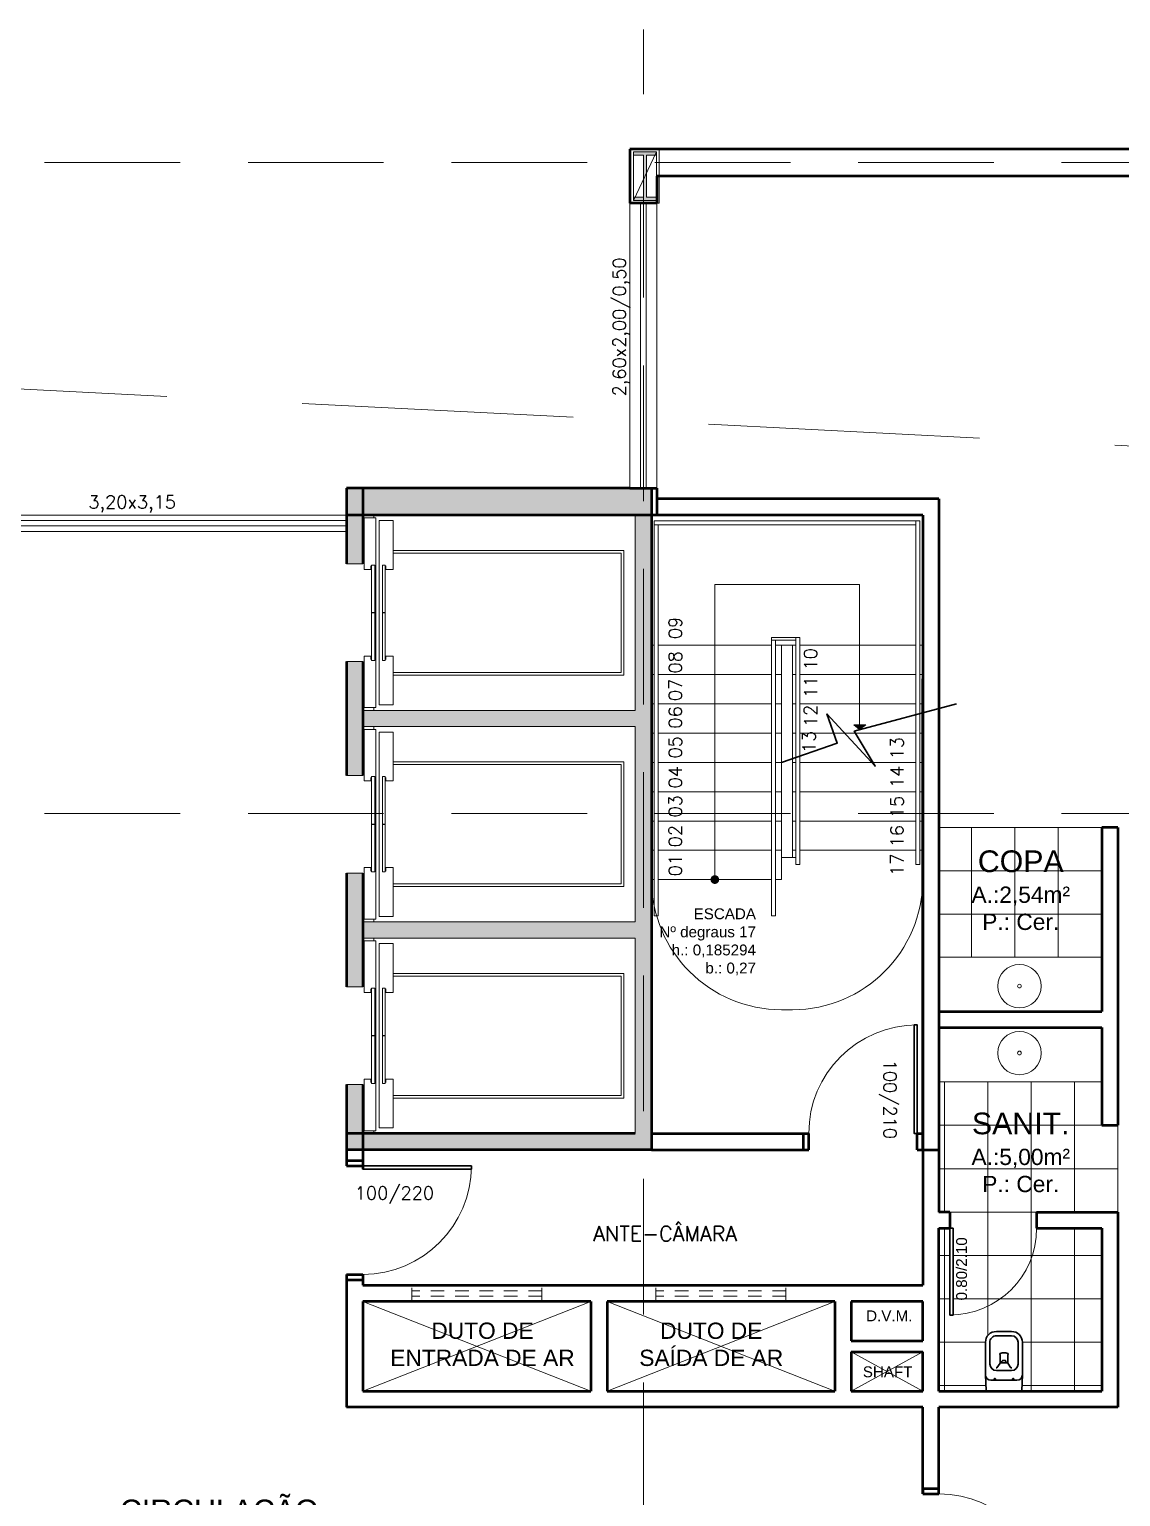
# Model space of a CAD drawing. Header units: millimetres. Extents: x 705 to 840, y 133 to 501.
# Drawn here: x 747.53 to 757.59, y 296.33 to 309.85 of the extents above; entities that cross this region are included whole.
import ezdxf

# ---------------------------------------------------------------- set-up
doc = ezdxf.new("R2010")
doc.units = ezdxf.units.MM
doc.header["$LTSCALE"] = 10
doc.linetypes.add('DASHED2', pattern=[0.375, 0.25, -0.125])
doc.linetypes.add('HIDDEN2', pattern=[0.1875, 0.125, -0.0625])
for name, color, linetype, lineweight in [('cinza 03', 252, 'Continuous', 13), ('COTA', 90, 'Continuous', 9), ('DIMS', 90, 'Continuous', 9), ('HID', 16, 'Continuous', 20), ('LIFTELE', 16, 'Continuous', 20), ('linha estutura', 252, 'Continuous', 13), ('PAREDES', 50, 'Continuous', 50), ('PAREDES 2', 50, 'Continuous', 50), ('Pilares', 16, 'Continuous', 20), ('pn 02', 16, 'Continuous', 20), ('PN-01', 90, 'Continuous', 13), ('PN-03', 180, 'Continuous', 30), ('PN02', 16, 'Continuous', 20), ('recuos', 16, 'Continuous', 20), ('texto', 16, 'Continuous', 20), ('WALLS', 90, 'Continuous', 15)]:
    doc.layers.add(name, color=color, linetype=linetype, lineweight=lineweight)
doc.styles.get("Standard").update_dxf_attribs({"font": 'simplex.shx'})

# ---------------------------------------------------------------- blocks, each defined once
blk = doc.blocks.new('LIFTPLAN')
at = {"layer": 'LIFTELE', "color": 7, "linetype": 'Continuous'}
for p, q in [((-575, 0), (-575, 2125)), ((-575, 2125), (575, 2125)), ((-550, 0), (-550, 2100)), ((-550, 2100), (550, 2100)), ((550, 0), (550, 2100)), ((575, 0), (575, 2125)), ((-850, 0), (-400, 0)), ((-850, -130), (-850, 0)), ((-400, 0), (-400, -69)), ((400, 0), (850, 0)), ((400, -69), (400, 0)), ((850, 0), (850, -130)), ((850, -130), (-850, -130)), ((-2, -75), (-439, -75)), ((-439, -75), (-439, -100)), ((-439, -100), (-2, -100)), ((-400, -69), (-432, -69)), ((-2, -100), (-2, -75)), ((2, -75), (439, -75)), ((2, -100), (2, -75)), ((439, -100), (2, -100)), ((432, -69), (400, -69)), ((439, -75), (439, -100)), ((-875, -180), (-900, -180)), ((875, -160), (-875, -160)), ((-875, -160), (-875, -269)), ((-875, -269), (-400, -269)), ((-439, -170), (-2, -170)), ((-439, -200), (-439, -170)), ((-2, -200), (-439, -200)), ((-400, -206), (-432, -206)), ((-400, -269), (-400, -206)), ((-2, -170), (-2, -200)), ((439, -170), (2, -170)), ((2, -170), (2, -200)), ((2, -200), (439, -200)), ((400, -206), (400, -269)), ((432, -206), (400, -206)), ((400, -269), (875, -269)), ((439, -200), (439, -170)), ((875, -269), (875, -160)), ((900, -180), (875, -180))]:
    blk.add_line(p, q, dxfattribs=at)
blk = doc.blocks.new('VASO')
at = {"layer": 'PN-03', "color": 0}
for p, q in [((-0.513, -0.061), (-0.513, 0.098)), ((-0.508, 0.103), (-0.363, 0.109)), ((-0.413, -0.061), (-0.413, 0.059)), ((-0.363, 0.109), (-0.063, 0.109)), ((-0.323, -0.061), (-0.323, 0.009)), ((-0.299, 0.004), (-0.299, 0.011)), ((-0.255, -0.024), (-0.299, 0.004)), ((-0.263, 0.069), (-0.063, 0.069)), ((-0.003, 0.009), (-0.003, -0.061)), ((0.037, 0.009), (0.037, -0.061)), ((-0.513, -0.061), (-0.513, -0.219)), ((-0.413, -0.061), (-0.413, -0.181)), ((-0.323, -0.061), (-0.323, -0.131)), ((-0.255, -0.097), (-0.299, -0.125)), ((-0.299, -0.125), (-0.299, -0.132)), ((-0.253, -0.061), (-0.253, -0.031)), ((-0.238, -0.042), (-0.253, -0.041)), ((-0.253, -0.061), (-0.253, -0.09)), ((-0.238, -0.079), (-0.253, -0.08)), ((-0.183, -0.026), (-0.248, -0.026)), ((-0.183, -0.095), (-0.248, -0.095)), ((-0.003, -0.131), (-0.003, -0.061)), ((0.037, -0.131), (0.037, -0.061)), ((-0.508, -0.224), (-0.363, -0.231)), ((-0.363, -0.231), (-0.063, -0.231)), ((-0.263, -0.191), (-0.063, -0.191))]:
    blk.add_line(p, q, dxfattribs=at)
for points in [[(-0.402, 0.03, 0.139889), (-0.404, 0.03, 0.107118), (-0.405, 0.028, 0.079812), (-0.406, 0.026, 0.067459), (-0.406, 0.024, 0.067459), (-0.406, 0.021, 0.079812), (-0.405, 0.019, 0.107118), (-0.404, 0.018, 0.139889), (-0.402, 0.017, 0.139889), (-0.4, 0.018, 0.107118), (-0.399, 0.019, 0.079812), (-0.398, 0.021, 0.067459), (-0.398, 0.024, 0.067459), (-0.398, 0.026, 0.079812), (-0.399, 0.028, 0.107118), (-0.4, 0.03, 0.139889)], [(-0.402, -0.151, -0.139889), (-0.404, -0.151, -0.107118), (-0.405, -0.149, -0.079812), (-0.406, -0.147, -0.067459), (-0.406, -0.145, -0.067459), (-0.406, -0.142, -0.079812), (-0.405, -0.14, -0.107118), (-0.404, -0.139, -0.139889), (-0.402, -0.138, -0.139889), (-0.4, -0.139, -0.107118), (-0.399, -0.14, -0.079812), (-0.398, -0.142, -0.067459), (-0.398, -0.145, -0.067459), (-0.398, -0.147, -0.079812), (-0.399, -0.149, -0.107118), (-0.4, -0.151, -0.139889)]]:
    blk.add_lwpolyline(points, format="xyb", close=True, dxfattribs=at)
for centre, radius, start, end in [((-0.508, 0.098), 0.005, 92.5269, 180), ((-0.363, 0.059), 0.05, 90, 180), ((-0.263, 0.009), 0.06, 90, 180), ((-0.063, 0.009), 0.1, 0, 90), ((-0.063, 0.009), 0.06, 0, 90), ((-0.263, -0.131), 0.06, 180, 270), ((-0.248, -0.031), 0.005, 90, 180), ((-0.248, -0.09), 0.005, 180, 270), ((-0.239, -0.049), 0.0067, 14.1141, 81.8789), ((-0.239, -0.072), 0.0067, 278.1211, 345.8859), ((-0.284, -0.065), 0.055, 4.685, 19.1599), ((-0.284, -0.056), 0.055, 340.8401, 355.315), ((-0.185, 0.009), 0.0347, 272.8237, 292.69), ((-0.185, -0.13), 0.0347, 67.31, 87.1763), ((-0.169, -0.028), 0.005, 13.9425, 112.69), ((-0.169, -0.093), 0.005, 247.31, 346.0575), ((-0.275, -0.062), 0.116, 0.9159, 18.0203), ((-0.275, -0.059), 0.116, 341.9797, 359.0841), ((-0.063, -0.131), 0.06, 270, 0), ((-0.063, -0.131), 0.1, 270, 0), ((-0.508, -0.219), 0.005, 180, 267.4731), ((-0.363, -0.181), 0.05, 180, 270)]:
    blk.add_arc(centre, radius, start, end, dxfattribs=at)

msp = doc.modelspace()

# ---------------------------------------------------------------- hatches: boundary and pattern name
at = {"layer": 'cinza 03'}
h = msp.add_hatch(color=256, dxfattribs=at)
h.paths.add_polyline_path([(753.191, 305.626), (753.066, 305.626), (750.606, 305.626), (750.606, 305.376), (753.116, 305.376), (753.191, 305.376)])
h.paths.add_polyline_path([(750.606, 305.626), (750.456, 305.626), (750.456, 305.376), (750.606, 305.376)])
h.paths.add_polyline_path([(750.606, 305.376), (750.456, 305.376), (750.456, 304.926), (750.606, 304.926)])
h.paths.add_polyline_path([(750.606, 304.026), (750.456, 304.026), (750.456, 302.976), (750.606, 302.976)])
h.paths.add_polyline_path([(750.606, 302.076), (750.456, 302.076), (750.456, 301.026), (750.606, 301.026)])
h.paths.add_polyline_path([(750.606, 300.126), (750.456, 300.126), (750.456, 299.676), (750.606, 299.676)])
h.paths.add_polyline_path([(750.606, 299.676), (750.456, 299.676), (750.456, 299.526), (750.606, 299.526)])
h.paths.add_polyline_path([(753.191, 302.626), (753.116, 302.626), (753.116, 301.626), (750.606, 301.626), (750.606, 301.476), (753.116, 301.476), (753.116, 299.676), (750.606, 299.676), (750.606, 299.526), (753.191, 299.526)])
h.paths.add_polyline_path([(753.266, 302.626), (753.191, 302.626), (753.191, 299.526), (753.266, 299.526)])
h.paths.add_polyline_path([(753.266, 305.376), (753.191, 305.376), (753.191, 302.626), (753.266, 302.626)])
h.paths.add_polyline_path([(753.191, 305.376), (753.116, 305.376), (753.116, 303.576), (750.606, 303.576), (750.606, 303.426), (753.116, 303.426), (753.116, 302.626), (753.191, 302.626)])
h.paths.add_polyline_path([(753.266, 305.626), (753.191, 305.626), (753.191, 305.376), (753.266, 305.376)])
h = msp.add_hatch(dxfattribs=at)
h.set_pattern_fill('_USER', color=256, scale=0.4, style=0, double=1, pattern_type=0)
h.set_pattern_definition([(0, (757.4159, 302.4955), (0, 0.4), []), (90, (757.4159, 302.4955), (-0.4, 2e-17), [])])
h.paths.add_polyline_path([(757.416, 302.496), (755.916, 302.496), (755.916, 301.301), (757.416, 301.301)])
h.paths.add_polyline_path([(756.168, 302.335), (757.173, 302.335), (757.173, 301.409), (756.168, 301.409)], flags=24)
h = msp.add_hatch(dxfattribs=at)
h.set_pattern_fill('_USER', color=256, scale=0.4, style=0, double=1, pattern_type=0)
h.set_pattern_definition([(0, (757.5659, 298.9505), (0, 0.4), []), (90, (757.5659, 298.9505), (-0.4, 2e-17), [])])
h.paths.add_polyline_path([(757.416, 299.751), (757.416, 300.151), (755.916, 300.151), (755.916, 298.951), (756.016, 298.951), (756.016, 298.801), (756.046, 298.801), (756.046, 298.001, 0.40327), (756.816, 298.801), (756.816, 298.951), (757.566, 298.951), (757.566, 299.751)])
h.paths.add_polyline_path([(757.416, 298.801), (756.816, 298.801, -0.40327), (756.046, 298.001), (756.046, 298.001), (756.016, 298.001), (756.016, 298.801), (755.916, 298.801), (755.916, 297.301), (756.357, 297.301, -0.401354), (756.352, 297.305), (756.346, 297.446, -0.022055), (756.346, 297.451), (756.346, 297.751, -0.414214), (756.446, 297.851), (756.516, 297.851), (756.586, 297.851, -0.414214), (756.686, 297.751), (756.686, 297.451, -0.022055), (756.686, 297.446), (756.679, 297.305, -0.401354), (756.674, 297.301), (757.416, 297.301)])
h.paths.add_polyline_path([(756.168, 299.918), (757.173, 299.918), (757.173, 298.992), (756.168, 298.992)], flags=24)
h.paths.add_polyline_path([(756.047, 298.111), (756.047, 298.731), (756.201, 298.731), (756.201, 298.111)], flags=25)
at = {"layer": 'Pilares'}
msp.add_hatch(color=256, dxfattribs=at).paths.add_polyline_path([(753.101, 308.276), (753.311, 308.276), (753.311, 308.306), (753.221, 308.306), (753.221, 308.696), (753.311, 308.696), (753.311, 308.726), (753.101, 308.726), (753.101, 308.696), (753.191, 308.696), (753.191, 308.306), (753.101, 308.306)])
at = {"layer": 'PN-01'}
msp.add_hatch(color=256, dxfattribs=at).paths.add_polyline_path([(755.185, 303.4), (755.13, 303.443), (755.241, 303.443)])

# ---------------------------------------------------------------- linework, layer by layer
at = {"layer": 'cinza 03'}
for p, q in [((753.066, 305.626), (753.266, 305.626)), ((753.066, 305.626), (753.266, 305.626)), ((757.416, 302.496), (755.916, 302.496)), ((754.466, 300.816), (754.566, 300.816)), ((757.566, 299.751), (757.566, 298.951)), ((750.606, 298.126), (752.706, 297.301)), ((752.706, 298.126), (750.606, 297.301)), ((752.856, 298.126), (754.956, 297.301)), ((754.956, 298.126), (752.856, 297.301)), ((755.106, 297.663), (755.766, 297.301)), ((755.766, 297.663), (755.106, 297.301))]:
    msp.add_line(p, q, dxfattribs=at)
for centre, radius, start, end in [((754.466, 302.016), 1.2, 180, 270), ((754.566, 302.016), 1.2, 270, 360), ((755.716, 299.676), 1, 90, 180), ((750.606, 299.376), 1, 270, 0), ((756.016, 298.801), 0.8, 270, 0), ((755.916, 295.352), 1, 0, 90)]:
    msp.add_arc(centre, radius, start, end, dxfattribs=at)
at = {"layer": 'HID'}
for p, q in [((755.916, 301.301), (757.416, 301.301)), ((755.916, 300.151), (757.416, 300.151))]:
    msp.add_line(p, q, dxfattribs=at)
for centre, radius in [((756.658, 301.034), 0.2), ((756.658, 301.034), 0.0172), ((756.658, 300.417), 0.2), ((756.658, 300.417), 0.0172)]:
    msp.add_circle(centre, radius, dxfattribs=at)
at = {"layer": 'linha estutura', "linetype": 'DASHED2', "ltscale": 0.5}
for p, q in [((753.191, 279.256), (753.191, 309.854)), ((723.297, 308.626), (767.656, 308.626)), ((723.297, 302.626), (767.656, 302.626))]:
    msp.add_line(p, q, dxfattribs=at)
at = {"layer": 'PAREDES', "linetype": 'Continuous'}
for p, q in [((753.266, 305.626), (753.266, 299.526)), ((755.766, 305.376), (755.766, 303.667)), ((755.766, 305.376), (755.766, 303.667)), ((755.766, 303.667), (755.766, 302.468))]:
    msp.add_line(p, q, dxfattribs=at)
at = {"layer": 'PAREDES'}
for p, q in [((755.766, 303.867), (755.766, 299.526)), ((755.766, 299.526), (755.766, 303.867)), ((753.266, 299.676), (754.716, 299.676)), ((754.666, 299.526), (754.666, 299.676)), ((754.716, 299.526), (754.716, 299.676)), ((754.716, 299.526), (754.716, 299.676)), ((754.716, 299.526), (754.716, 299.676)), ((755.716, 299.526), (755.716, 299.676)), ((755.716, 299.526), (755.716, 299.676)), ((755.716, 299.676), (755.766, 299.676)), ((753.266, 299.526), (754.716, 299.526)), ((755.716, 299.526), (755.916, 299.526)), ((750.456, 299.426), (750.606, 299.426)), ((750.456, 299.376), (750.606, 299.376)), ((750.456, 299.376), (750.606, 299.376)), ((750.456, 298.376), (750.606, 298.376)), ((750.456, 298.376), (750.606, 298.376)), ((750.456, 298.376), (750.606, 298.376)), ((750.456, 298.326), (750.606, 298.326)), ((755.766, 296.402), (755.916, 296.402)), ((755.766, 296.352), (755.916, 296.352))]:
    msp.add_line(p, q, dxfattribs=at)
at = {"layer": 'PAREDES 2'}
for p, q in [((753.066, 308.751), (753.066, 308.251)), ((762.191, 308.751), (753.066, 308.751)), ((753.316, 308.501), (753.316, 308.251)), ((761.941, 308.501), (753.316, 308.501)), ((753.316, 308.251), (753.066, 308.251)), ((753.066, 305.626), (750.456, 305.626)), ((750.456, 305.626), (750.456, 304.926)), ((750.606, 305.626), (750.606, 304.926)), ((753.066, 305.626), (753.316, 305.626)), ((753.316, 305.626), (753.316, 305.376)), ((755.916, 305.526), (753.316, 305.526)), ((755.916, 305.526), (755.916, 298.951)), ((753.316, 305.376), (750.456, 305.376)), ((755.766, 305.376), (753.316, 305.376)), ((755.766, 305.376), (755.766, 298.276)), ((750.456, 304.026), (750.456, 302.976)), ((750.606, 304.026), (750.606, 302.976)), ((757.416, 302.496), (757.416, 300.801)), ((757.566, 302.496), (757.416, 302.496)), ((757.566, 302.496), (757.566, 299.751)), ((750.456, 302.076), (750.456, 301.026)), ((750.606, 302.076), (750.606, 301.026)), ((755.916, 300.801), (757.416, 300.801)), ((755.916, 300.651), (757.416, 300.651)), ((757.416, 300.651), (757.416, 299.751)), ((750.456, 300.126), (750.456, 299.526)), ((750.606, 300.126), (750.606, 299.526)), ((753.116, 299.676), (750.456, 299.676)), ((757.416, 299.751), (757.566, 299.751)), ((753.266, 299.526), (750.456, 299.526)), ((750.456, 299.526), (750.456, 299.376)), ((750.606, 299.526), (750.606, 299.346)), ((756.016, 298.951), (755.916, 298.951)), ((756.016, 298.951), (756.016, 298.801)), ((756.816, 298.951), (756.816, 298.801)), ((756.816, 298.951), (757.566, 298.951)), ((757.566, 298.951), (757.566, 297.151)), ((755.916, 297.301), (755.916, 298.801)), ((755.916, 298.801), (756.016, 298.801)), ((756.816, 298.801), (757.416, 298.801)), ((757.416, 298.801), (757.416, 297.301)), ((750.456, 298.376), (750.456, 297.151)), ((750.606, 298.376), (750.606, 298.276)), ((750.606, 298.276), (755.766, 298.276)), ((752.706, 298.126), (750.606, 298.126)), ((750.606, 298.126), (750.606, 297.301)), ((752.706, 298.126), (752.706, 297.301)), ((752.856, 298.126), (752.856, 297.301)), ((754.956, 298.126), (752.856, 298.126)), ((754.956, 298.126), (754.956, 297.301)), ((755.766, 298.126), (755.106, 298.126)), ((755.106, 298.126), (755.106, 297.763)), ((755.766, 297.763), (755.766, 298.126)), ((755.106, 297.763), (755.766, 297.763)), ((755.106, 297.663), (755.766, 297.663)), ((755.106, 297.663), (755.106, 297.301)), ((755.766, 297.301), (755.766, 297.663)), ((750.606, 297.301), (752.706, 297.301)), ((752.856, 297.301), (754.956, 297.301)), ((755.106, 297.301), (755.766, 297.301)), ((755.916, 297.301), (757.116, 297.301)), ((755.916, 297.301), (756.466, 297.301)), ((756.566, 297.301), (757.416, 297.301)), ((755.766, 297.151), (750.456, 297.151)), ((755.766, 296.352), (755.766, 297.151)), ((757.566, 297.151), (755.916, 297.151)), ((755.916, 296.352), (755.916, 297.151)), ((755.766, 296.402), (755.766, 296.352))]:
    msp.add_line(p, q, dxfattribs=at)
at = {"layer": 'Pilares'}
for p, q in [((753.076, 308.751), (753.336, 308.751)), ((753.076, 308.251), (753.076, 308.751)), ((753.101, 308.276), (753.101, 308.726)), ((753.311, 308.726), (753.101, 308.276)), ((753.191, 308.696), (753.101, 308.696)), ((753.191, 308.306), (753.191, 308.696)), ((753.221, 308.306), (753.221, 308.696)), ((753.311, 308.696), (753.221, 308.696)), ((753.311, 308.276), (753.311, 308.726)), ((753.336, 308.251), (753.336, 308.751)), ((753.191, 308.306), (753.101, 308.306)), ((753.311, 308.306), (753.221, 308.306)), ((753.076, 308.251), (753.336, 308.251))]:
    msp.add_line(p, q, dxfattribs=at)
for points in [[(753.311, 308.696), (753.311, 308.726), (753.101, 308.726), (753.101, 308.696)], [(753.101, 308.306), (753.101, 308.276), (753.311, 308.276), (753.311, 308.306)]]:
    msp.add_lwpolyline(points, dxfattribs=at)
at = {"layer": 'pn 02'}
for p, q in [((753.29, 304.176), (753.266, 304.176)), ((754.372, 304.176), (753.328, 304.176)), ((754.466, 304.176), (754.41, 304.176)), ((754.466, 302.221), (754.466, 304.176)), ((754.566, 304.176), (754.466, 304.176)), ((754.566, 303.119), (754.566, 304.176)), ((754.597, 304.176), (754.566, 304.176)), ((755.702, 304.176), (754.635, 304.176)), ((755.766, 304.176), (755.74, 304.176)), ((753.29, 303.906), (753.266, 303.906)), ((754.372, 303.906), (753.328, 303.906)), ((754.466, 303.906), (754.41, 303.906)), ((754.597, 303.906), (754.566, 303.906)), ((755.702, 303.906), (754.635, 303.906)), ((755.766, 303.906), (755.74, 303.906)), ((753.29, 303.636), (753.266, 303.636)), ((754.372, 303.636), (753.328, 303.636)), ((754.466, 303.636), (754.41, 303.636)), ((754.597, 303.636), (754.566, 303.636)), ((755.702, 303.636), (754.635, 303.636)), ((755.766, 303.636), (755.74, 303.636)), ((753.29, 303.366), (753.266, 303.366)), ((754.372, 303.366), (753.328, 303.366)), ((754.466, 303.366), (754.41, 303.366)), ((754.597, 303.366), (754.566, 303.366)), ((755.146, 303.366), (754.635, 303.366)), ((753.29, 303.096), (753.266, 303.096)), ((754.372, 303.096), (753.328, 303.096)), ((754.466, 303.096), (754.41, 303.096)), ((753.29, 302.826), (753.266, 302.826)), ((754.372, 302.826), (753.328, 302.826)), ((754.466, 302.826), (754.41, 302.826)), ((753.29, 302.556), (753.266, 302.556)), ((754.372, 302.556), (753.328, 302.556)), ((754.466, 302.556), (754.41, 302.556)), ((753.29, 302.286), (753.266, 302.286)), ((754.372, 302.286), (753.328, 302.286)), ((754.466, 302.286), (754.41, 302.286)), ((754.566, 302.221), (754.466, 302.221)), ((754.466, 302.016), (754.466, 302.221)), ((753.29, 302.016), (753.266, 302.016)), ((754.372, 302.016), (753.328, 302.016)), ((754.466, 302.016), (754.41, 302.016))]:
    msp.add_line(p, q, dxfattribs=at)
for points in [[(753.29, 305.324), (753.29, 301.681), (753.328, 301.681), (753.328, 305.286)], [(755.74, 305.324), (753.29, 305.324), (753.29, 305.286), (755.702, 305.286)], [(755.702, 303.535), (755.702, 305.324)], [(755.74, 305.324), (755.74, 303.544)], [(754.635, 304.222), (754.635, 304.248), (754.371, 304.248), (754.371, 304.222), (754.597, 304.222)], [(754.597, 303.131), (754.597, 304.248)], [(754.635, 304.248), (754.635, 303.145)], [(754.372, 304.222), (754.372, 301.681), (754.41, 301.681), (754.41, 304.222)]]:
    msp.add_lwpolyline(points, dxfattribs=at)
at = {"layer": 'PN-01'}
for p, q in [((753.066, 308.251), (753.066, 305.626)), ((753.166, 308.251), (753.166, 305.626)), ((753.216, 308.251), (753.216, 305.626)), ((753.316, 308.251), (753.316, 305.626)), ((750.456, 305.376), (747.266, 305.376)), ((750.456, 305.326), (747.266, 305.326)), ((750.456, 305.276), (747.266, 305.276)), ((750.456, 305.226), (747.266, 305.226)), ((753.85, 302.016), (753.85, 304.737)), ((753.85, 304.737), (755.185, 304.737)), ((755.185, 304.737), (755.185, 303.397)), ((755.702, 303.366), (755.146, 303.366)), ((755.766, 303.366), (755.74, 303.366)), ((754.566, 303.119), (754.566, 302.221)), ((754.597, 303.096), (754.566, 303.096)), ((755.702, 303.096), (754.635, 303.096)), ((755.766, 303.096), (755.74, 303.096)), ((754.597, 302.826), (754.566, 302.826)), ((755.702, 302.826), (754.635, 302.826)), ((755.766, 302.826), (755.74, 302.826)), ((754.597, 302.556), (754.566, 302.556)), ((755.702, 302.556), (754.635, 302.556)), ((755.766, 302.556), (755.74, 302.556)), ((754.597, 302.286), (754.566, 302.286)), ((754.597, 302.221), (754.566, 302.221)), ((755.702, 302.286), (754.635, 302.286)), ((755.766, 302.286), (755.74, 302.286))]:
    msp.add_line(p, q, dxfattribs=at)
msp.add_lwpolyline([(755.185, 303.4), (755.13, 303.443), (755.241, 303.443)], close=True, dxfattribs=at)
for points in [[(755.702, 303.535), (755.702, 302.156), (755.74, 302.156), (755.74, 303.545)], [(754.597, 303.131), (754.597, 302.156), (754.635, 302.156), (754.635, 303.145)]]:
    msp.add_lwpolyline(points, dxfattribs=at)
at = {"layer": 'PN-01', "const_width": 0.04}
msp.add_lwpolyline([(753.87, 302.016, -1), (753.83, 302.016, -1)], format="xyb", close=True, dxfattribs=at)
at = {"layer": 'PN-03'}
msp.add_lwpolyline([(756.077, 303.636), (755.135, 303.384), (755.328, 303.062), (754.883, 303.544), (754.978, 303.274), (754.466, 303.096)], dxfattribs=at)
for points in [[(755.716, 299.676), (755.686, 299.676), (755.686, 300.676), (755.716, 300.676)], [(750.606, 299.376), (750.606, 299.346), (751.606, 299.346), (751.606, 299.376)], [(756.016, 298.001), (756.016, 298.801), (756.046, 298.801), (756.046, 298.001)]]:
    msp.add_lwpolyline(points, close=True, dxfattribs=at)
at = {"layer": 'PN02', "linetype": 'HIDDEN2', "ltscale": 0.1}
for p, q in [((751.056, 298.126), (751.056, 298.276)), ((752.256, 298.226), (751.056, 298.226)), ((752.256, 298.176), (751.056, 298.176)), ((752.256, 298.126), (752.256, 298.276)), ((753.306, 298.126), (753.306, 298.276)), ((754.506, 298.226), (753.306, 298.226)), ((754.506, 298.176), (753.306, 298.176)), ((754.506, 298.126), (754.506, 298.276))]:
    msp.add_line(p, q, dxfattribs=at)
at = {"layer": 'recuos', "linetype": 'DASHED2'}
msp.add_line((786.249, 304.54), (737.445, 307.056), dxfattribs=at)
at = {"layer": 'WALLS', "linetype": 'Continuous'}
for p, q in [((753.116, 305.376), (750.606, 305.376)), ((750.606, 304.926), (750.606, 305.376)), ((753.116, 303.576), (753.116, 305.376)), ((750.606, 304.926), (750.456, 304.926)), ((750.456, 304.026), (750.606, 304.026)), ((750.606, 303.576), (750.606, 304.026)), ((750.606, 303.576), (753.116, 303.576)), ((750.606, 303.426), (753.116, 303.426)), ((750.606, 303.426), (750.606, 302.976)), ((753.116, 303.426), (753.116, 301.626)), ((750.456, 302.976), (750.606, 302.976)), ((750.606, 302.076), (750.456, 302.076)), ((750.606, 302.076), (750.606, 301.626)), ((753.116, 301.626), (750.606, 301.626)), ((753.116, 301.476), (750.606, 301.476)), ((750.606, 301.026), (750.606, 301.476)), ((753.116, 299.676), (753.116, 301.476)), ((750.606, 301.026), (750.456, 301.026)), ((750.456, 300.126), (750.606, 300.126)), ((750.606, 299.676), (750.606, 300.126)), ((750.606, 299.676), (753.116, 299.676))]:
    msp.add_line(p, q, dxfattribs=at)

# ---------------------------------------------------------------- block references
at = {"layer": 'DIMS', "yscale": 0.001, "zscale": 0.001, "rotation": 270}
for p, xscale in [((750.886, 304.476), -0.001), ((750.886, 302.526), 0.001), ((750.886, 300.576), -0.001)]:
    msp.add_blockref('LIFTPLAN', p, dxfattribs=dict(at, xscale=xscale))
at = {"layer": 'HID', "xscale": -1, "rotation": 270}
msp.add_blockref('VASO', (756.576, 297.813), dxfattribs=at)

# ---------------------------------------------------------------- texts
at = {"layer": 'COTA'}
for s, insert, char_height, width, attachment_point in [('{\\fArial|b0|i0|c0|p34;COPA\\P\\H0.75x;A.:2,54m²\\PP.: Cer.}', (756.67, 302.285), 0.2, 1.3, 2), ('{\\fArial|b0|i0|c0|p34;ESCADA\\PNº degraus 17\\Ph.: 0,185294\\Pb.: 0,27}', (754.229, 301.132), 0.1, 1.367, 9), ('{\\fArial|b0|i0|c0|p34;SANIT.\\P\\H0.75x;A.:5,00m²\\PP.: Cer.}', (756.67, 299.868), 0.2, 1.3, 2), ('{\\fArial|b0|i0|c0|p34;D.V.M.}', (755.245, 297.944), 0.1, 0.274, 7), ('{\\fArial|b0|i0|c0|p34;DUTO DE ENTRADA DE AR}', (751.708, 297.932), 0.15, 1.77087, 2), ('{\\fArial|b0|i0|c0|p34;DUTO DE SAÍDA DE AR}', (753.817, 297.932), 0.15, 1.506, 2), ('{\\fArial|b0|i0|c0|p34;SHAFT}', (755.443, 297.528), 0.1, 0.50418, 2), ('{\\fArial|b0|i0|c0|p34;CIRCULAÇÃO\\P\\H0.75x;A.:100,45m²\\PP.: Porcelanato anti-derrapante}', (749.282, 296.3), 0.2, 4.861, 2)]:
    msp.add_mtext(s, dxfattribs=dict(at, insert=insert, char_height=char_height, width=width, attachment_point=attachment_point))
at = {"layer": 'COTA', "insert": (756.176, 298.136), "char_height": 0.1, "width": 1.367, "attachment_point": 7, "rotation": 90}
msp.add_mtext('{\\fArial|b0|i0|c0|p34;0.80/2.10}', dxfattribs=at)
at = {"layer": 'texto'}
for s, rotation, p in [('2,60x2,00/0,50', 90, (753.03, 306.471)), ('09', 90, (753.545, 304.233)), ('08', 90, (753.545, 303.916)), ('10', 90, (754.792, 303.944)), ('07', 90, (753.545, 303.662)), ('11', 90, (754.792, 303.69)), ('06', 90, (753.545, 303.408)), ('12', 90, (754.792, 303.422)), ('05', 90, (753.545, 303.133)), ('13', 90, (754.778, 303.182)), ('13', 90, (755.589, 303.124)), ('04', 90, (753.545, 302.857)), ('14', 90, (755.589, 302.861)), ('03', 90, (753.545, 302.589)), ('15', 90, (755.589, 302.583)), ('02', 90, (753.545, 302.314)), ('16', 90, (755.589, 302.313)), ('01', 90, (753.545, 302.046)), ('17', 90, (755.589, 302.05)), ('100/210', 270, (755.405, 300.355))]:
    msp.add_text(s, height=0.12, rotation=rotation, dxfattribs=at).set_placement(p)
for s, height, p in [('3,20x3,15', 0.12, (748.075, 305.437)), ('100/220', 0.12, (750.531, 299.066)), ('ANTE-CÂMARA', 0.14, (752.73, 298.681))]:
    msp.add_text(s, height=height, dxfattribs=at).set_placement(p)

doc.saveas('drawing.dxf')
